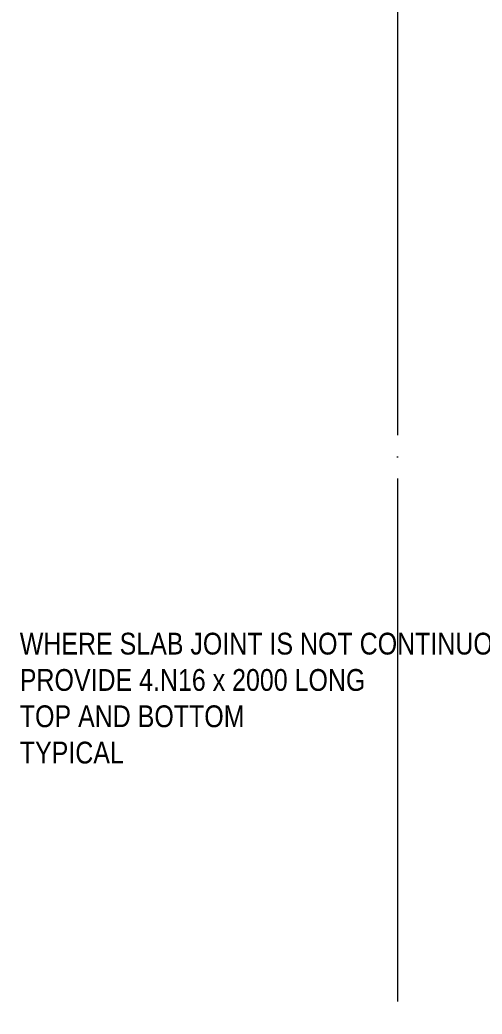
# Model space of a CAD drawing. Header units: millimetres. Extents: x 1606 to 178479, y -4237 to 231581.
# Drawn here: x 51683 to 62285, y 190690 to 213511 of the extents above; entities that cross this region are included whole.
import ezdxf

# ---------------------------------------------------------------- set-up
doc = ezdxf.new("R2010")
doc.units = ezdxf.units.MM
doc.linetypes.add('_SGE_Grid Line', pattern=[13000, 12000, -500, 0, -500])
doc.layers.add('G-ANNO-TEXT-1', color=7, linetype='Continuous', lineweight=25)
doc.layers.add('S-GRID-1', color=1, linetype='_SGE_Grid Line', lineweight=13)
doc.styles.add('Arial Narrow_3', font='ARIALN.TTF', dxfattribs={"height": 500})

msp = doc.modelspace()

# ---------------------------------------------------------------- linework, layer by layer
at = {"layer": 'S-GRID-1'}
msp.add_line((60346, 228981.4), (60346, 152677.4), dxfattribs=at)

# ---------------------------------------------------------------- texts
at = {"layer": 'G-ANNO-TEXT-1', "char_height": 500, "attachment_point": 1, "style": 'Arial Narrow_3'}
for s, insert, width in [('WHERE SLAB JOINT IS NOT CONTINUOUS ', (51680.2, 199443.3), 14334.173), ('PROVIDE 4.N16 x 2000 LONG', (51680.2, 198609.9), 9604.216), ('TOP AND BOTTOM', (51680.2, 197776.5), 6285.23), ('TYPICAL', (51680.2, 196943), 2902.109)]:
    msp.add_mtext(s, dxfattribs=dict(at, insert=insert, width=width))

doc.saveas('drawing.dxf')
